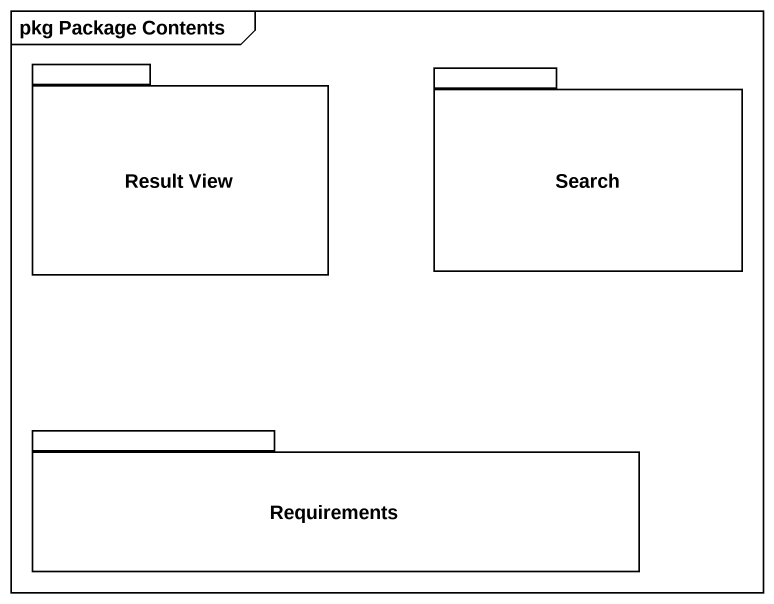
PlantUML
@startuml
mainframe pkg Package Contents
package "Result View" as Result_View {
}
package Search {
}
package Requirements {
}
@enduml
